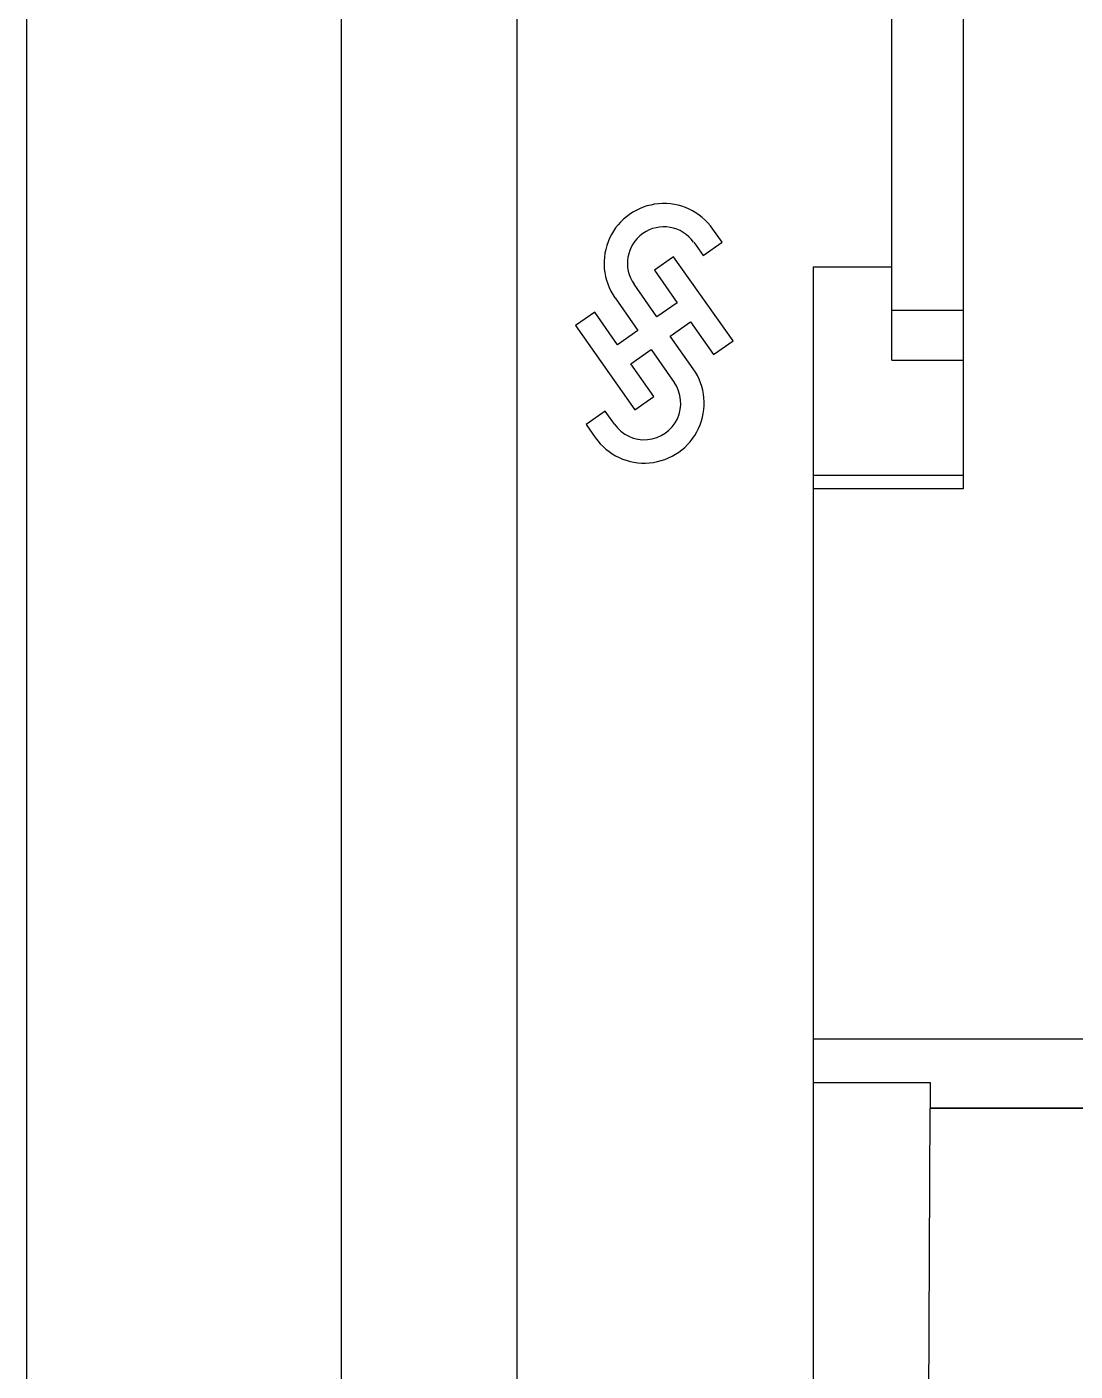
# Model space of a CAD drawing. Header units: inches. Extents: x 9000 to 22395, y 8106 to 17135.
# Drawn here: x 10089.75 to 10119.36, y 8318.05 to 8356.04 of the extents above; entities that cross this region are included whole.
import ezdxf

# ---------------------------------------------------------------- set-up
doc = ezdxf.new("R2010")
doc.units = ezdxf.units.IN
doc.header["$MEASUREMENT"] = 0
doc.layers.add('20000_FRONT_O', color=7, linetype='Continuous')

# ---------------------------------------------------------------- blocks, each defined once
blk = doc.blocks.new('A$C21A67833')
at = {"layer": '20000_FRONT_O', "linetype": 'Continuous'}
for p, q in [((26, 22.835), (26, 76.112)), ((19, 0), (19, 39.2)), ((21.236, 1.7), (21.236, 39.05)), ((15, 8.3), (15, 28.9)), ((23.842, 24.337), (23.724, 24.505)), ((23.48, 24.337), (23.6, 24.168)), ((23.6, 24.168), (23.842, 24.337)), ((23.223, 24.153), (22.98, 23.983)), ((23.98, 23.082), (23.223, 24.153)), ((22.98, 23.983), (23.271, 23.567)), ((25, 24.025), (26, 24.025)), ((25, 24.025), (25, 0)), ((23.012, 23.386), (22.721, 23.802)), ((22.48, 23.63), (22.771, 23.214)), ((22.221, 23.449), (21.978, 23.279)), ((22.512, 23.032), (22.221, 23.449)), ((23.271, 23.567), (23.012, 23.386)), ((26, 23.475), (26.908, 23.475)), ((26.907, 23.475), (26.908, 22.835)), ((21.978, 23.279), (22.731, 22.204)), ((23.182, 23.143), (23.441, 23.325)), ((23.441, 23.325), (23.732, 22.909)), ((22.771, 23.214), (22.512, 23.032)), ((23.473, 22.727), (23.182, 23.143)), ((23.732, 22.909), (23.98, 23.082)), ((22.682, 22.79), (22.941, 22.971)), ((22.941, 22.971), (23.232, 22.555)), ((22.973, 22.374), (22.682, 22.79)), ((26, 22.835), (26.908, 22.835)), ((26.908, 22.835), (26.909, 21.372)), ((22.731, 22.204), (22.973, 22.374)), ((22.354, 22.19), (22.111, 22.02)), ((22.471, 22.022), (22.354, 22.19)), ((22.111, 22.02), (22.229, 21.852)), ((26.909, 21.372), (25, 21.372)), ((26.909, 21.372), (26.909, 21.2)), ((26.909, 21.2), (25, 21.2)), ((105.3, 14.2), (25, 14.2)), ((25, 13.65), (26.489, 13.65)), ((26.489, 13.65), (26.488, 13.322)), ((26.424, 0), (26.488, 13.32)), ((60.44, 13.322), (26.488, 13.322)), ((26.488, 13.322), (26.488, 13.32)), ((60.44, 13.32), (26.488, 13.32))]:
    blk.add_line(p, q, dxfattribs=at)
blk.add_lwpolyline([(26.902, 36), (26.904, 31.825), (26.905, 27.65), (26.908, 23.475)], dxfattribs=at)
for centre, radius, start, end in [((23.101, 24.068), 0.761, 35, 215.2059), ((23.101, 24.068), 0.464, 35.3817, 215), ((22.852, 22.289), 0.761, 215, 35.2059), ((22.852, 22.289), 0.464, 215, 35)]:
    blk.add_arc(centre, radius, start, end, dxfattribs=at)

msp = doc.modelspace()

# ---------------------------------------------------------------- block references
at = {"xscale": 2.2218, "yscale": 2.2218, "zscale": 2.2218}
msp.add_blockref('A$C21A67833', (10056.419, 8295.882), dxfattribs=at)

doc.saveas('drawing.dxf')
